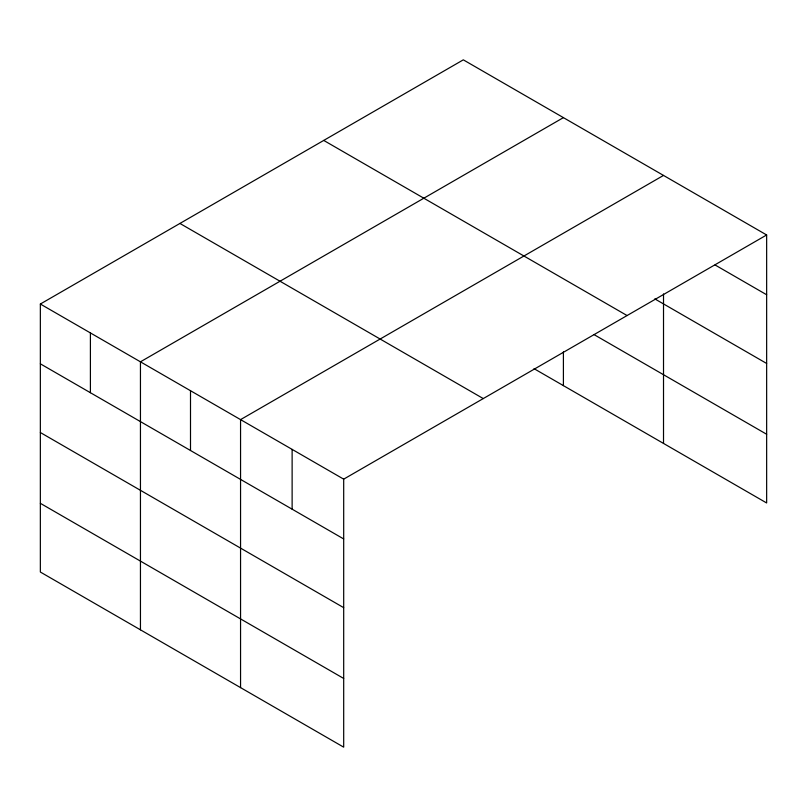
<?xml version="1.0" encoding="UTF-8"?>
<svg xmlns="http://www.w3.org/2000/svg" width="807" height="807" viewBox="0 0 807 807"><rect width="100%" height="100%" fill="white"/><g stroke="black" fill="none" stroke-linecap="round" stroke-linejoin="round"><path stroke-width="1.21" d="M766.65 234.968L463.309 59.839L40.35 304.027L40.35 572.032L343.691 747.161L343.691 479.156L766.65 234.968L766.65 502.973L534.032 368.668M563.407 117.63L140.448 361.818L140.448 629.823M663.515 175.422L240.557 419.62L240.557 687.625M715.083 264.978L766.65 294.757M654.81 298.893L766.65 363.463M323.728 140.418L627.069 315.547M593.881 334.512L766.65 434.257M179.931 223.448L483.272 398.577M40.35 304.027L343.691 479.156M40.35 363.816L343.691 538.945M40.35 432.522L343.691 607.661M40.35 503.316L343.691 678.455M663.515 293.93L663.515 443.426M563.407 351.902L563.407 385.635M292.124 449.388L292.124 509.177M190.502 390.719L190.502 450.508M90.404 332.928L90.404 392.706"/></g></svg>
